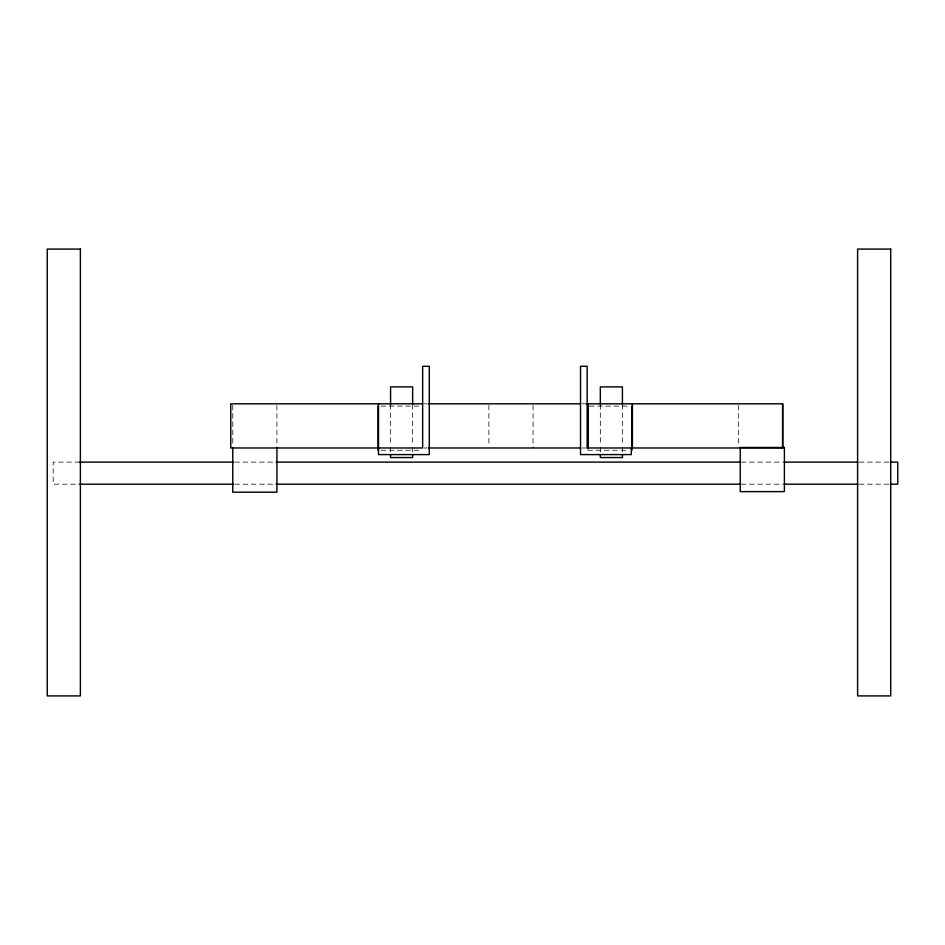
<?xml version="1.0" encoding="UTF-8"?>
<svg xmlns="http://www.w3.org/2000/svg" width="945" height="945" viewBox="0 0 945 945"><rect width="100%" height="100%" fill="white"/><g stroke="black" fill="none" stroke-linecap="round" stroke-linejoin="round"><path stroke-width="0.71" stroke-dasharray="4.72 3.54" d="M424.116 403.81L427.069 403.81M582.037 403.81L586.467 403.81M380.989 406.102L420.738 406.102M589.278 406.102L629.027 406.102M424.116 447.977L427.069 447.977M582.037 447.977L586.467 447.977M380.989 450.257L422.202 450.257M587.802 450.257L629.027 450.257M79.758 462.117L53.18 462.117L53.18 484.194L79.758 484.194M234.785 462.117L274.652 462.117M741.234 462.117L782.578 462.117M859.359 462.117L888.891 462.117M234.785 484.194L274.652 484.194M741.234 484.194L782.578 484.194M859.359 484.194L888.891 484.194M738.399 405.287L738.399 446.501M622.412 404.566L622.412 445.78M622.412 447.257L622.412 453.139M600.323 404.566L600.323 445.78M600.323 447.257L600.323 453.139M533.051 405.287L533.051 447.977M488.896 405.287L488.896 446.501M412.646 404.566L412.646 445.78M412.646 447.257L412.646 453.139M390.568 404.566L390.568 445.78M390.568 447.257L390.568 453.139M276.92 405.287L276.92 447.977M232.765 405.287L232.765 446.501"/><path stroke-width="1.42" d="M422.651 403.81L230.757 403.81L230.757 447.977L422.651 447.977L422.651 366.27L429.278 366.27L429.278 454.592L378.496 454.592L378.496 403.81M428.546 403.81L580.561 403.81M586.467 403.81L782.767 403.81L782.767 447.977L587.152 447.977L587.152 366.27L580.525 366.27L580.525 454.592L631.307 454.592L631.307 447.977M428.546 447.977L580.561 447.977M79.758 462.117L233.309 462.117M276.129 462.117L739.758 462.117M784.055 462.117L857.883 462.117M890.367 462.117L897.75 462.117L897.75 484.194L890.367 484.194M79.758 484.194L233.309 484.194M276.129 484.194L739.758 484.194M784.055 484.194L857.883 484.194M782.566 403.81L782.566 447.977M632.418 403.81L632.418 447.977M631.969 406.102L631.969 450.257M622.412 404.566L622.412 386.895L600.323 386.895L600.323 404.566M622.412 454.616L622.412 457.557L600.323 457.557L600.323 454.616M588.251 403.81L588.251 447.977M587.802 406.102L587.802 448.792M412.646 404.566L412.646 386.895L390.568 386.895L390.568 404.566M412.646 454.616L412.646 457.557L390.568 457.557L390.568 454.616M378.047 406.102L378.047 450.257M276.92 448.024L276.92 492.191L232.765 492.191L232.765 448.024M80.372 249.09L47.25 249.09L47.25 695.91L80.372 695.91L80.372 249.09M890.722 249.09L857.599 249.09L857.599 695.91L890.722 695.91L890.722 249.09M784.397 447.469L740.242 447.469L740.242 491.624L784.397 491.624L784.397 447.469"/></g></svg>
